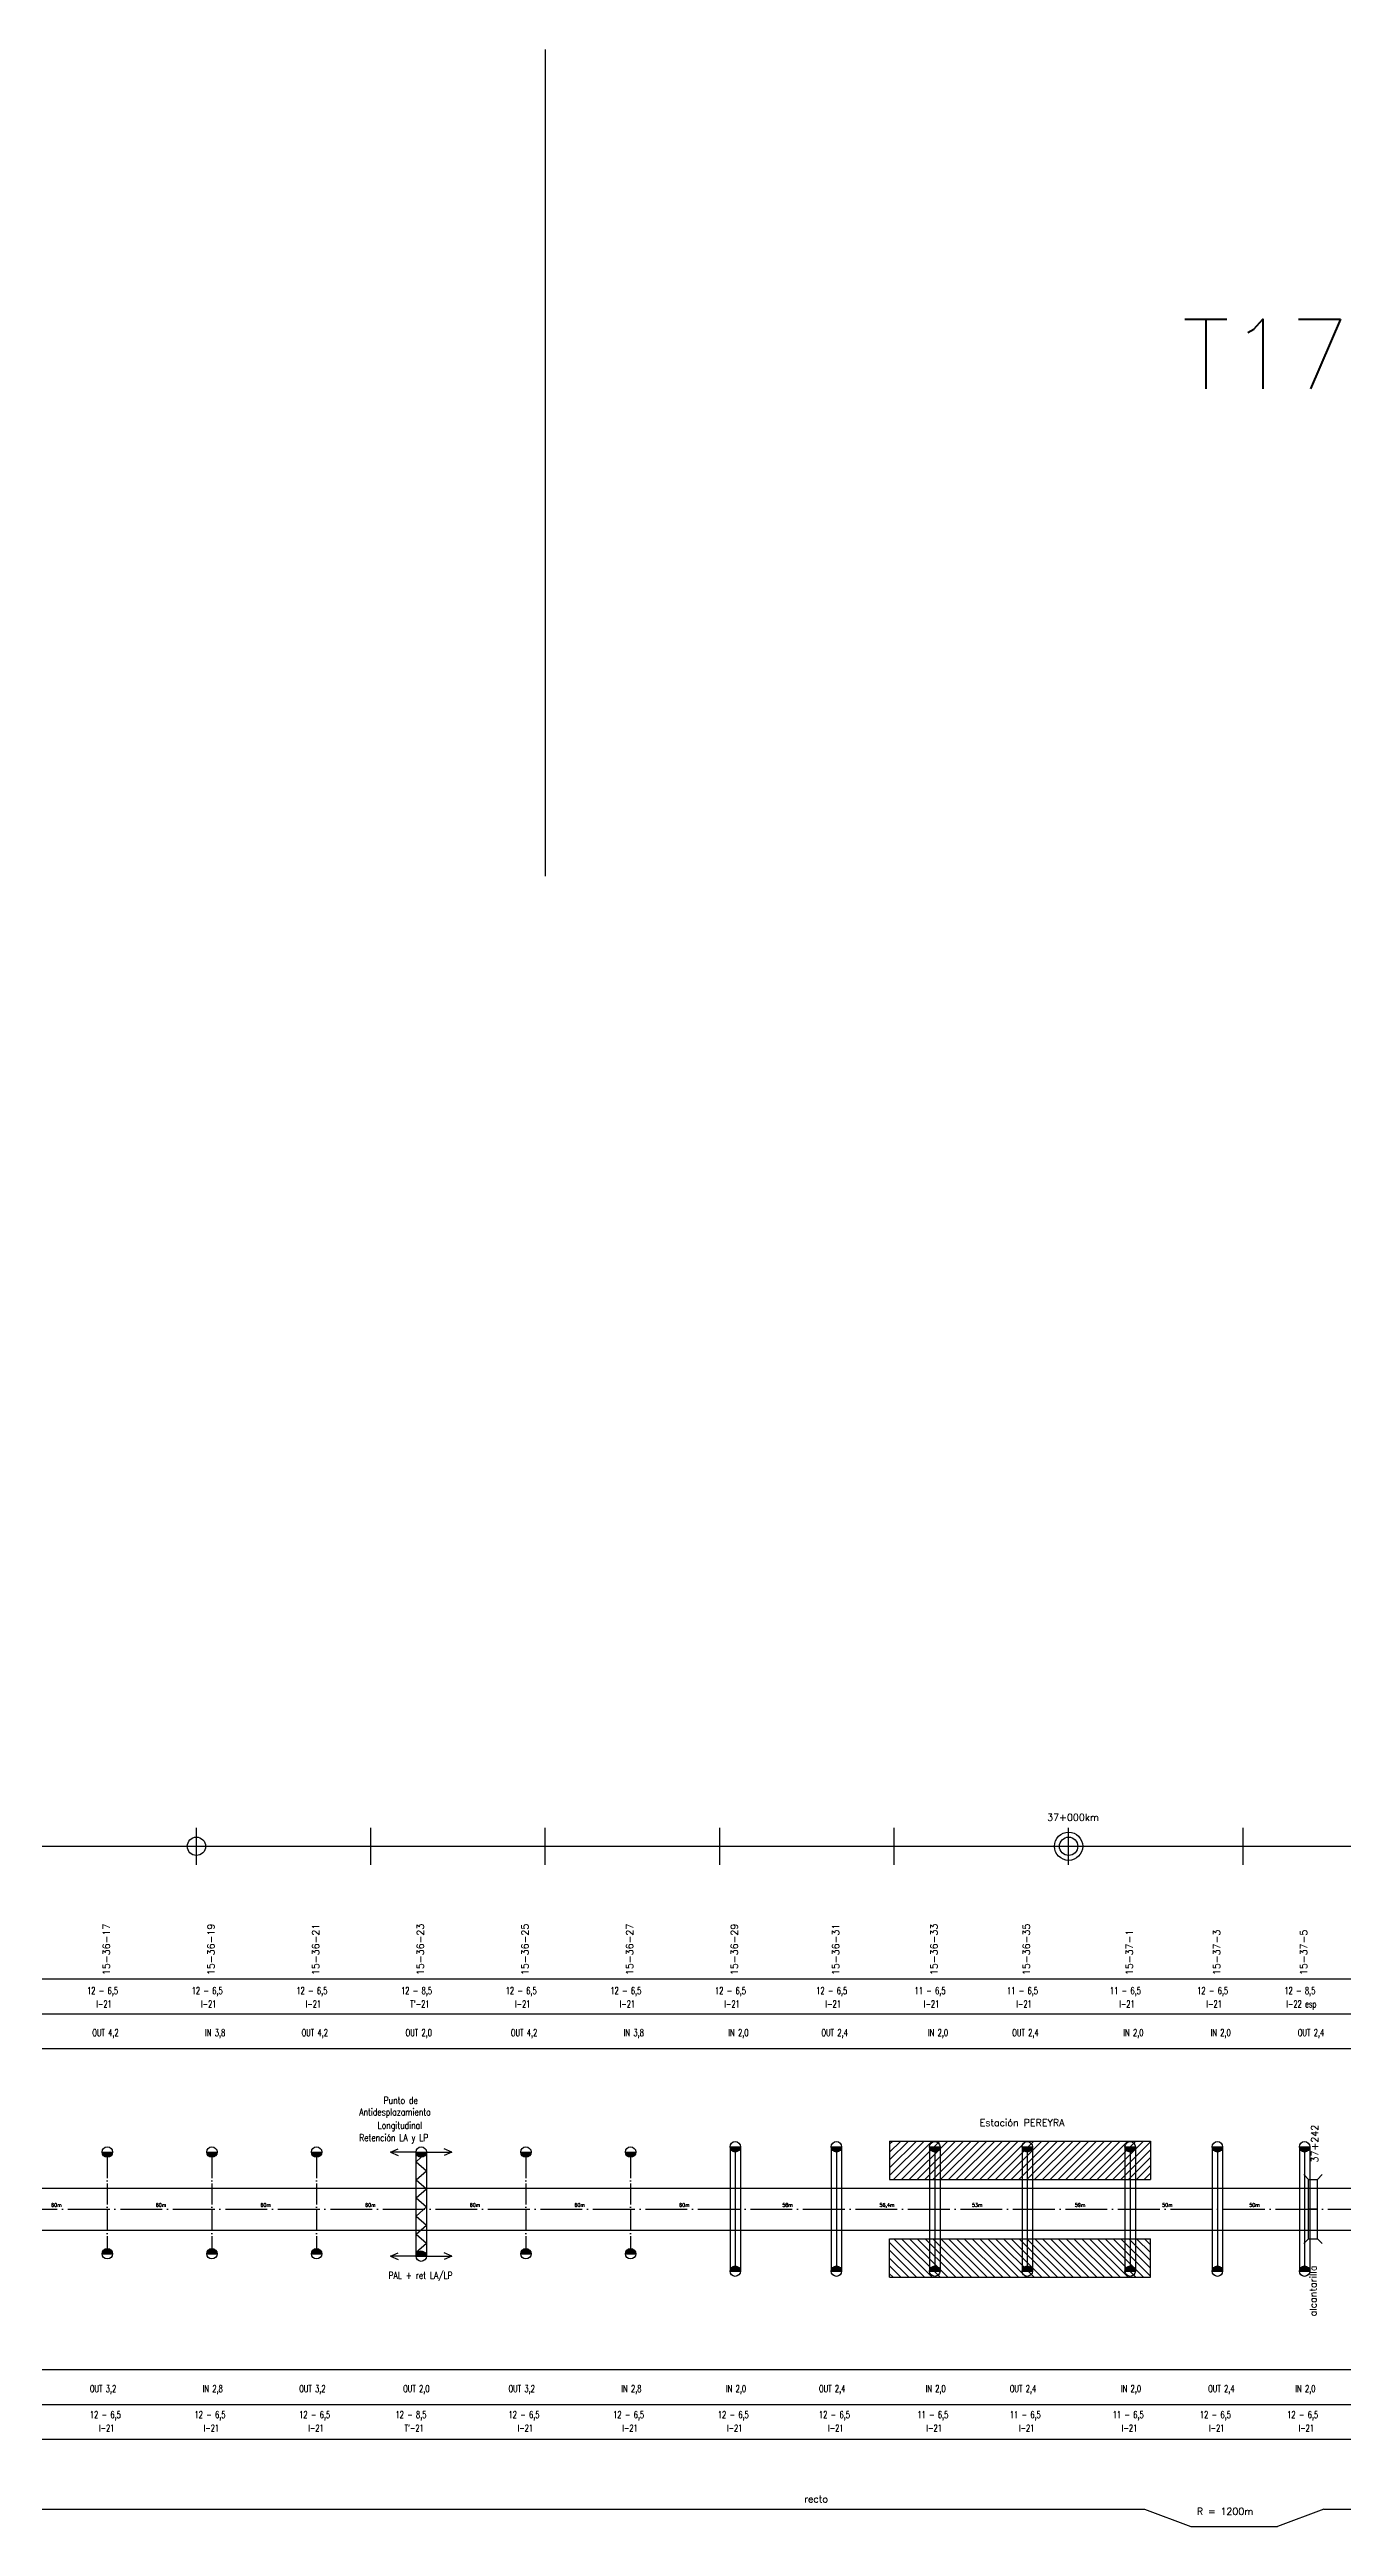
# Model space of a CAD drawing. Header units: millimetres. Extents: x 63 to 27368, y 135 to 1565.
# Drawn here: x 10984 to 11726, y 145 to 1565 of the extents above; entities that cross this region are included whole.
import ezdxf

# ---------------------------------------------------------------- set-up
doc = ezdxf.new("R2010")
doc.units = ezdxf.units.MM
doc.linetypes.add('ACAD_ISO04W100', pattern=[30, 24, -3, 0, -3])
for name, color, linetype in [('catenaria via ascendente', 7, 'Continuous'), ('catenaria vía descendente', 7, 'Continuous'), ('Eje de entrevías', 1, 'Continuous'), ('longitud vano', 7, 'Continuous'), ('Nº de poste', 6, 'Continuous'), ('progresivas', 4, 'Continuous'), ('TEXTOS', 3, 'Continuous')]:
    doc.layers.add(name, color=color, linetype=linetype)
doc.styles.add('STYLE1', font='romans.shx')

msp = doc.modelspace()

# ---------------------------------------------------------------- hatches: boundary and pattern name
for points in [[(11020.1, 359.7), (11014.1, 359.7, 1)], [(11080.1, 359.7), (11074.1, 359.7, 1)], [(11140.1, 359.7), (11134.1, 359.7, 1)], [(11200.1, 359.7), (11194.1, 359.7, 1)], [(11260.1, 359.7), (11254.1, 359.7, 1)], [(11320.1, 359.7), (11314.1, 359.7, 1)], [(11380.1, 362.7), (11374.1, 362.7, 1)], [(11438.1, 362.7), (11432.1, 362.7, 1)], [(11494.5, 362.7), (11488.5, 362.7, 1)], [(11547.5, 362.7), (11541.5, 362.7, 1)], [(11606.5, 362.7), (11600.5, 362.7, 1)], [(11656.5, 362.7), (11650.5, 362.7, 1)], [(11706.5, 362.7), (11700.5, 362.7, 1)], [(11020.1, 301.4), (11014.1, 301.4, -1)], [(11080.1, 301.4), (11074.1, 301.4, -1)], [(11140.1, 301.4), (11134.1, 301.4, -1)], [(11200.1, 300), (11194.1, 300, -1)], [(11260.1, 301.4), (11254.1, 301.4, -1)], [(11320.1, 301.4), (11314.1, 301.4, -1)], [(11380.1, 291.4), (11374.1, 291.4, -1)], [(11438.1, 291.4), (11432.1, 291.4, -1)], [(11494.5, 291.4), (11488.5, 291.4, -1)], [(11547.5, 291.4), (11541.5, 291.4, -1)], [(11606.5, 291.4), (11600.5, 291.4, -1)], [(11656.5, 291.4), (11650.5, 291.4, -1)], [(11706.5, 291.4), (11700.5, 291.4, -1)]]:
    msp.add_hatch(color=256).paths.add_polyline_path(points)
h = msp.add_hatch()
h.set_pattern_fill('ANSI31', color=8, style=0)
h.set_pattern_definition([(45, (7595.0237, -722.557), (-2.245064, 2.245064), [])])
h.paths.add_polyline_path([(11465.6, 366), (11465.6, 344), (11615.1, 344), (11615.1, 366)])
h = msp.add_hatch()
h.set_pattern_fill('ANSI31', color=8, style=0)
h.set_pattern_definition([(315, (7595.0237, 1376.6404), (-2.245064, -2.245064), [])])
h.paths.add_polyline_path([(11465.6, 288), (11465.6, 310), (11615.1, 310), (11615.1, 288)])

# ---------------------------------------------------------------- linework, layer by layer
for p, q in [((11268.2, 1565.1), (11268.2, 1091.2)), ((11068.2, 524.4), (11068.2, 545.6)), ((11168.2, 524.4), (11168.2, 545.6)), ((11268.2, 524.4), (11268.2, 545.6)), ((11368.2, 524.4), (11368.2, 545.6)), ((11468.2, 524.4), (11468.2, 545.6)), ((11568.2, 524.4), (11568.2, 545.6)), ((11668.2, 524.4), (11668.2, 545.6)), ((68.2, 535), (27368.2, 535)), ((68.2, 459), (27368.2, 459)), ((68.2, 439), (27368.2, 439)), ((68.2, 419), (27368.2, 419)), ((11014.1, 359.7), (11020.1, 359.7)), ((11074.1, 359.7), (11080.1, 359.7)), ((11134.1, 359.7), (11140.1, 359.7)), ((11179.5, 359.7), (11183.8, 361.6)), ((11194.1, 359.7), (11179.5, 359.7)), ((11179.5, 359.7), (11183.8, 357.8)), ((11194.1, 359.7), (11200.1, 359.7)), ((11194.1, 300), (11194.1, 359.7)), ((11194.1, 354.1), (11197.1, 356.7)), ((11200.1, 359.7), (11200.1, 300)), ((11200.1, 359.7), (11214.7, 359.7)), ((11200.1, 359.3), (11200.1, 359.3)), ((11214.7, 359.7), (11210.3, 361.6)), ((11214.7, 359.7), (11210.3, 357.8)), ((11254.1, 359.7), (11260.1, 359.7)), ((11314.1, 359.7), (11320.1, 359.7)), ((11374.1, 362.7), (11380.1, 362.7)), ((11374.1, 362.7), (11374.1, 291.4)), ((11380.1, 362.7), (11380.1, 291.4)), ((11432.1, 362.7), (11438.1, 362.7)), ((11432.1, 362.7), (11432.1, 291.4)), ((11438.1, 362.7), (11438.1, 291.4)), ((11465.6, 366), (11465.6, 344)), ((11465.6, 366), (11615.1, 366)), ((11488.5, 362.7), (11494.5, 362.7)), ((11488.5, 362.7), (11488.5, 291.4)), ((11494.5, 362.7), (11494.5, 291.4)), ((11541.5, 362.7), (11547.5, 362.7)), ((11541.5, 362.7), (11541.5, 291.4)), ((11547.5, 362.7), (11547.5, 291.4)), ((11600.5, 362.7), (11606.5, 362.7)), ((11600.5, 362.7), (11600.5, 291.4)), ((11606.5, 362.7), (11606.5, 291.4)), ((11615.1, 366), (11615.1, 344)), ((11650.5, 362.7), (11656.5, 362.7)), ((11650.5, 362.7), (11650.5, 291.4)), ((11656.5, 362.7), (11656.5, 291.4)), ((11700.5, 362.7), (11706.5, 362.7)), ((11700.5, 362.7), (11700.5, 291.4)), ((11706.5, 362.7), (11706.5, 291.4)), ((11194.1, 354.1), (11200.1, 348.9)), ((11194.1, 343.8), (11200.1, 348.9)), ((11194.1, 343.8), (11200.1, 338.6)), ((11465.6, 344), (11615.1, 344)), ((11705.8, 344), (11703.1, 346.8)), ((11705.8, 310), (11705.8, 344)), ((11710.8, 344), (11713.5, 346.8)), ((11710.8, 310), (11710.8, 344)), ((11194.1, 333.4), (11200.1, 338.6)), ((11194.1, 333.4), (11200.1, 328.2)), ((11194.1, 323), (11200.1, 328.2)), ((11710.8, 327), (11705.8, 327)), ((11194.1, 323), (11200.1, 317.8)), ((11194.1, 312.7), (11200.1, 317.8)), ((11194.1, 312.7), (11200.1, 307.5)), ((11014.1, 301.4), (11020.1, 301.4)), ((11074.1, 301.4), (11080.1, 301.4)), ((11134.1, 301.4), (11140.1, 301.4)), ((11179.5, 300), (11183.8, 301.9)), ((11194.1, 300), (11179.5, 300)), ((11179.5, 300), (11183.8, 298)), ((11194.1, 302.3), (11200.1, 307.5)), ((11194.1, 302.3), (11194.7, 301.8)), ((11194.1, 300), (11200.1, 300)), ((11200.1, 300), (11214.7, 300)), ((11214.7, 300), (11210.3, 301.9)), ((11214.7, 300), (11210.3, 298)), ((11254.1, 301.4), (11260.1, 301.4)), ((11314.1, 301.4), (11320.1, 301.4)), ((11465.6, 288), (11465.6, 310)), ((11465.6, 310), (11615.1, 310)), ((11615.1, 288), (11615.1, 310)), ((11705.8, 310), (11703.1, 307.3)), ((11710.8, 310), (11713.5, 307.3)), ((11374.1, 291.4), (11380.1, 291.4)), ((11432.1, 291.4), (11438.1, 291.4)), ((11465.6, 288), (11615.1, 288)), ((11488.5, 291.4), (11494.5, 291.4)), ((11541.5, 291.4), (11547.5, 291.4)), ((11600.5, 291.4), (11606.5, 291.4)), ((11650.5, 291.4), (11656.5, 291.4)), ((11700.5, 291.4), (11706.5, 291.4)), ((68.2, 235), (27368.2, 235)), ((68.2, 215), (27368.2, 215)), ((68.2, 195), (27368.2, 195)), ((5287.8, 155), (11611.7, 155)), ((11611.7, 155), (11638.3, 145)), ((11638.3, 145), (11687.9, 145)), ((11714.5, 155), (11687.9, 145)), ((11714.5, 155), (11745.9, 155))]:
    msp.add_line(p, q)
at = {"linetype": 'ACAD_ISO04W100', "ltscale": 0.5}
for p, q in [((11017.1, 356.7), (11017.1, 301.4)), ((11077.1, 356.7), (11077.1, 301.4)), ((11137.1, 356.7), (11137.1, 301.4)), ((11257.1, 356.7), (11257.1, 301.4)), ((11317.1, 356.7), (11317.1, 301.4))]:
    msp.add_line(p, q, dxfattribs=at)
at = {"ltscale": 0.5}
for p, q in [((11377.1, 362.7), (11377.1, 294.4)), ((11435.1, 362.7), (11435.1, 294.4)), ((11491.5, 362.7), (11491.5, 294.4)), ((11544.5, 362.7), (11544.5, 294.4)), ((11603.5, 362.7), (11603.5, 294.4)), ((11653.5, 362.7), (11653.5, 294.4)), ((11703.5, 362.7), (11703.5, 294.4))]:
    msp.add_line(p, q, dxfattribs=at)
for centre, radius in [((11068.2, 535), 5.24), ((11568.2, 535), 8.09), ((11568.2, 535), 5.24), ((11017.1, 359.7), 3), ((11077.1, 359.7), 3), ((11137.1, 359.7), 3), ((11197.1, 359.7), 3), ((11257.1, 359.7), 3), ((11317.1, 359.7), 3), ((11377.1, 362.7), 3), ((11435.1, 362.7), 3), ((11491.5, 362.7), 3), ((11544.5, 362.7), 3), ((11603.5, 362.7), 3), ((11653.5, 362.7), 3), ((11703.5, 362.7), 3), ((11017.1, 301.4), 3), ((11077.1, 301.4), 3), ((11137.1, 301.4), 3), ((11197.1, 300), 3), ((11257.1, 301.4), 3), ((11317.1, 301.4), 3), ((11377.1, 291.4), 3), ((11435.1, 291.4), 3), ((11491.5, 291.4), 3), ((11544.5, 291.4), 3), ((11603.5, 291.4), 3), ((11653.5, 291.4), 3), ((11703.5, 291.4), 3)]:
    msp.add_circle(centre, radius)
at = {"layer": 'catenaria via ascendente'}
for p, q in [((11705.8, 344), (11710.8, 344)), ((68.2, 339), (26678.8, 339)), ((68.2, 315), (26678.8, 315)), ((11705.8, 310), (11710.8, 310))]:
    msp.add_line(p, q, dxfattribs=at)
at = {"layer": 'catenaria vía descendente'}
msp.add_line((11705.8, 310), (11710.8, 310), dxfattribs=at)
at = {"layer": 'Eje de entrevías', "linetype": 'ACAD_ISO04W100'}
msp.add_line((68.2, 327), (27368.2, 327), dxfattribs=at)

# ---------------------------------------------------------------- texts
at = {"color": 3, "linetype": 'Continuous', "style": 'STYLE1'}
msp.add_text('T17', height=40, dxfattribs=at).set_placement((11633.2, 1370.5))
at = {"linetype": 'Continuous', "style": 'STYLE1', "width": 0.8}
for s, p in [('Antidesplazamiento', (11161.5, 380.7)), ('Punto de', (11175.5, 387.3)), ('Retención LA y LP', (11161.5, 366)), ('Longitudinal', (11172.1, 373)), ('PAL + ret LA/LP', (11178.3, 287.1))]:
    msp.add_text(s, height=4, dxfattribs=at).set_placement(p)
at = {"layer": 'longitud vano', "linetype": 'Continuous', "style": 'STYLE1'}
for s, p in [('60m', (10984.9, 328.3)), ('60m', (11044.9, 328.3)), ('60m', (11104.9, 328.3)), ('60m', (11164.9, 328.3)), ('60m', (11224.9, 328.3)), ('60m', (11284.9, 328.3)), ('60m', (11344.9, 328.3)), ('58m', (11404.1, 328.3)), ('56,4m', (11459.8, 328.3)), ('53m', (11512.8, 328.3)), ('59m', (11571.8, 328.3)), ('50m', (11621.8, 328.3)), ('50m', (11671.8, 328.3))]:
    msp.add_text(s, height=2, dxfattribs=at).set_placement(p)
at = {"layer": 'Nº de poste', "linetype": 'Continuous', "style": 'STYLE1'}
for s, p in [('15-36-17', (11018.6, 461.1)), ('15-36-19', (11078.6, 461.1)), ('15-36-21', (11138.6, 461.1)), ('15-36-23', (11198.6, 461.1)), ('15-36-25', (11258.6, 461.1)), ('15-36-27', (11318.6, 461.1)), ('15-36-29', (11378.6, 461.1)), ('15-36-31', (11436.6, 461.1)), ('15-36-33', (11493, 461.1)), ('15-36-35', (11546, 461.1)), ('15-37-1', (11605, 461.1)), ('15-37-3', (11655, 461.1)), ('15-37-5', (11705, 461.1))]:
    msp.add_text(s, height=4, rotation=90, dxfattribs=at).set_placement(p)
at = {"layer": 'progresivas', "linetype": 'Continuous', "style": 'STYLE1'}
msp.add_text('37+000km', height=4, dxfattribs=at).set_placement((11555.9, 549.6))
msp.add_text('37+242', height=4, rotation=90, dxfattribs=at).set_placement((11711.2, 353.7))
at = {"layer": 'TEXTOS', "linetype": 'Continuous', "style": 'STYLE1', "width": 0.7}
for s, p in [('12 - 6,5', (11005.5, 450.3)), ('I-21', (11010.8, 442.5)), ('12 - 6,5', (11065.5, 450.3)), ('I-21', (11070.8, 442.5)), ('12 - 6,5', (11125.5, 450.3)), ('I-21', (11130.8, 442.5)), ('12 - 8,5', (11185.5, 450.3)), ("T'-21", (11190.8, 442.5)), ('12 - 6,5', (11245.5, 450.3)), ('I-21', (11250.8, 442.5)), ('12 - 6,5', (11305.5, 450.3)), ('I-21', (11310.8, 442.5)), ('12 - 6,5', (11365.5, 450.3)), ('I-21', (11370.8, 442.5)), ('12 - 6,5', (11423.5, 450.3)), ('I-21', (11428.8, 442.5)), ('11 - 6,5', (11479.9, 450.3)), ('I-21', (11485.2, 442.5)), ('11 - 6,5', (11532.9, 450.3)), ('I-21', (11538.2, 442.5)), ('11 - 6,5', (11591.9, 450.3)), ('I-21', (11597.2, 442.5)), ('12 - 6,5', (11641.9, 450.3)), ('I-21', (11647.2, 442.5)), ('12 - 8,5', (11691.9, 450.3)), ('I-22 esp', (11693, 442.5)), ('OUT 4,2', (11008.5, 426.2)), ('IN 3,8', (11073.2, 426.2)), ('OUT 4,2', (11128.5, 426.2)), ('OUT 2,0', (11188.1, 426.2)), ('OUT 4,2', (11248.5, 426.2)), ('IN 3,8', (11313.2, 426.2)), ('IN 2,0', (11373.2, 426.2)), ('OUT 2,4', (11426.5, 426.2)), ('IN 2,0', (11487.6, 426.2)), ('OUT 2,4', (11535.9, 426.2)), ('IN 2,0', (11599.6, 426.2)), ('IN 2,0', (11649.6, 426.2)), ('OUT 2,4', (11699.6, 426.2)), ('OUT 3,2', (11007.1, 222.1)), ('IN 2,8', (11071.8, 222.1)), ('OUT 3,2', (11127.1, 222.1)), ('OUT 2,0', (11186.7, 222.1)), ('OUT 3,2', (11247.1, 222.1)), ('IN 2,8', (11311.8, 222.1)), ('IN 2,0', (11371.8, 222.1)), ('OUT 2,4', (11425.1, 222.1)), ('IN 2,0', (11486.2, 222.1)), ('OUT 2,4', (11534.5, 222.1)), ('IN 2,0', (11598.2, 222.1)), ('OUT 2,4', (11648.2, 222.1)), ('IN 2,0', (11698.2, 222.1)), ('12 - 6,5', (11007.1, 207.1)), ('I-21', (11012.3, 199.4)), ('12 - 6,5', (11067.1, 207.1)), ('I-21', (11072.3, 199.4)), ('12 - 6,5', (11127.1, 207.1)), ('I-21', (11132.3, 199.4)), ('12 - 8,5', (11182.3, 207.1)), ("T'-21", (11187.5, 199.4)), ('12 - 6,5', (11247.1, 207.1)), ('I-21', (11252.3, 199.4)), ('12 - 6,5', (11307.1, 207.1)), ('I-21', (11312.3, 199.4)), ('12 - 6,5', (11367.1, 207.1)), ('I-21', (11372.3, 199.4)), ('12 - 6,5', (11425.1, 207.1)), ('I-21', (11430.3, 199.4)), ('11 - 6,5', (11481.5, 207.1)), ('I-21', (11486.7, 199.4)), ('11 - 6,5', (11534.5, 207.1)), ('I-21', (11539.7, 199.4)), ('11 - 6,5', (11593.5, 207.1)), ('I-21', (11598.7, 199.4)), ('12 - 6,5', (11643.5, 207.1)), ('I-21', (11648.7, 199.4)), ('12 - 6,5', (11693.5, 207.1)), ('I-21', (11700, 199.4))]:
    msp.add_text(s, height=4, dxfattribs=at).set_placement(p)
at = {"layer": 'TEXTOS', "linetype": 'Continuous', "style": 'STYLE1'}
for s, p in [('Estación PEREYRA', (11517.2, 374.6)), ('recto', (11416.6, 158.8)), ('R = 1200m', (11641.7, 151.7))]:
    msp.add_text(s, height=4, dxfattribs=at).set_placement(p)
msp.add_text('alcantarilla', height=4, rotation=90, dxfattribs=at).set_placement((11710.4, 265.5))

doc.saveas('drawing.dxf')
